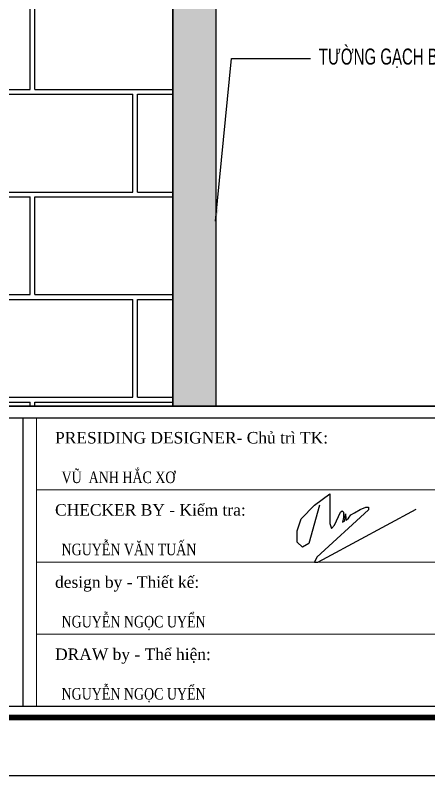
# Model space of a CAD drawing. Header units: inches. Extents: x 315041 to 662841, y -45540 to -35018.
# Drawn here: x 333384.1 to 333448.6, y -38167.8 to -38049.3 of the extents above; entities that cross this region are included whole.
import ezdxf

# ---------------------------------------------------------------- set-up
doc = ezdxf.new("R2010")
doc.units = ezdxf.units.IN
doc.header["$MEASUREMENT"] = 0
doc.layers.add('0_HATCH', color=252, linetype='Continuous', lineweight=9)
doc.layers.add('S-Hatch', color=8, linetype='Continuous', lineweight=9)
for name, color, linetype in [('1', 1, 'Continuous'), ('2', 2, 'Continuous'), ('3', 3, 'Continuous'), ('7', 7, 'Continuous'), ('BAO KHUNG', 31, 'Continuous')]:
    doc.layers.add(name, color=color, linetype=linetype)
doc.layers.add('Cover text', color=7, linetype='Continuous', true_color=0x52370f)
doc.styles.add('ST1H', font='vnshxh.shx', dxfattribs={"width": 0.7})
doc.styles.add('ST3', font='times.ttf', dxfattribs={"width": 0.8})
doc.dimstyles.new('3', dxfattribs={"dimtxt": 3.5, "dimasz": 1.8, "dimexe": 1, "dimexo": 0, "dimgap": 1, "dimtad": 1, "dimdec": 0, "dimlfac": 3, "dimzin": 0, "dimdsep": 46, "dimtxsty": 'ST1H', "dimblk": 'OBLIQUE', "dimcen": 1, "dimdle": 1, "dimclrd": 8, "dimclre": 8, "dimclrt": 3, "dimadec": 0, "dimazin": 0, "dimtfac": 1, "dimtdec": 0, "dimtix": 1, "dimtofl": 0, "dimtmove": 1, "dimatfit": 3, "dimfxl": 0.18, "dimtolj": 1, "dimtzin": 0, "dimlwd": -1, "dimlwe": -1, "dimarcsym": 1})

# ---------------------------------------------------------------- blocks, each defined once
blk = doc.blocks.new('A$C3be9bcc6')
at = {"layer": '1', "color": 5, "lineweight": 30}
blk.add_lwpolyline([(0.81, 8.89), (-0.84, 2.88), (-1.85, 2.33), (-2.68, 3.13), (-2.68, 4.9), (-2.07, 6.74), (0.04, 8.88), (2.4, 10.63), (2.4, 6), (2.65, 5.25), (3.15, 5.75), (4.09, 7.78), (4.36, 8), (4.55, 7.76), (4.55, 6.96), (4.38, 6.24), (4.73, 6.44), (4.87, 7.5), (4.91, 6.81), (4.96, 6.56), (5.3, 6.85), (5.71, 7.36), (6.26, 7.68), (7.16, 8.21), (8.05, 8.54), (8.45, 8.54), (8.45, 8.14), (0.41, 0.75), (0, 0), (0.54, 0), (2.01, 0.75), (15.87, 8.23)], dxfattribs=at)
blk = doc.blocks.new('A$C75D82031')
at = {"layer": '2', "color": 157, "linetype": 'Continuous'}
blk.add_lwpolyline([(0, 420), (594, 420), (594, 0), (0, 0)], close=True, dxfattribs=at)
at = {"layer": '7', "color": 147, "linetype": 'Continuous'}
blk.add_lwpolyline([(12.33, 57.61), (581.67, 57.61), (581.67, 409.19), (12.33, 409.19)], close=True, dxfattribs=at)
at = {"layer": 'BAO KHUNG', "color": 167, "linetype": 'Continuous', "const_width": 0.871}
blk.add_lwpolyline([(10.59, 9.07), (583.41, 9.07), (583.41, 410.93), (10.59, 410.93)], close=True, dxfattribs=at)
at = {"layer": 'BAO KHUNG', "color": 7}
for points in [[(144.95, 55.81), (285.8, 55.81), (285.8, 10.81), (144.95, 10.81)], [(211.89, 55.81), (474.14, 55.81), (474.14, 10.81), (211.89, 10.81)]]:
    blk.add_lwpolyline(points, close=True, dxfattribs=at)
at = {"layer": 'S-Hatch'}
for p, q in [((213.95, 10.81), (213.95, 55.81)), ((285.8, 44.56), (213.95, 44.56)), ((285.8, 33.31), (213.95, 33.31)), ((285.8, 22.06), (213.95, 22.06))]:
    blk.add_line(p, q, dxfattribs=at)
blk.add_blockref('A$C3be9bcc6', (257.32, 33.31))
at = {"layer": 'BAO KHUNG', "color": 7, "linetype": 'Continuous', "style": 'ST3'}
for s, p in [('PRESIDING DESIGNER- Chủ trì TK:', (216.86, 51.8)), ('CHECKER BY - Kiểm tra:', (216.86, 40.55)), ('design by - Thiết kế:', (216.86, 29.3)), ('DRAW by - Thể hiện:', (216.86, 18.05))]:
    blk.add_text(s, height=1.8, dxfattribs=at).set_placement(p)
at = {"layer": 'Cover text', "linetype": 'Continuous', "style": 'ST3', "width": 0.8}
for s, p in [('VŨ  ANH HẮC XƠ', (217.88, 45.63)), ('NGUYỄN VĂN TUẤN', (217.88, 34.38)), ('NGUYỄN NGỌC UYỂN', (217.88, 23.13)), ('NGUYỄN NGỌC UYỂN', (217.88, 11.88))]:
    blk.add_text(s, height=1.8, dxfattribs=at).set_placement(p)
blk = doc.blocks.new('_Oblique')
at = {"color": 0, "linetype": 'ByBlock', "lineweight": -2}
blk.add_line((-0.5, -0.5), (0.5, 0.5), dxfattribs=at)

msp = doc.modelspace()

# ---------------------------------------------------------------- hatches: boundary and pattern name
h = msp.add_hatch()
h.set_pattern_fill('AR-SAND', color=8, style=0)
h.set_pattern_definition([(37.5, (7131.1523, 466.4137), (-0.062993358, 1.926823769), [0, -1.52, 0, -1.7, 0, -1.625]), (7.5, (7131.1523, 466.4137), (1.769776705, 2.822146065), [0, -0.82, 0, -1.37, 0, -0.525]), (327.5, (7129.9223, 466.4137), (3.114141862, 0.0056590535), [0, -0.5, 0, -1.8, 0, -2.35]), (317.5, (7129.9223, 466.4137), (3.006126605, 0.877675565), [0, -0.25, 0, -1.18, 0, -1.35])])
h.paths.add_polyline_path([(333415.3701, -37975.1991), (333408.7034, -37975.1991), (333408.7034, -38025.2855), (333408.7034, -38110.2113), (333415.3701, -38110.2113)])
h.paths.add_polyline_path([(333348.7034, -38025.2855), (333348.7034, -37975.1929), (333342.0367, -37975.1929), (333342.0367, -38110.2113), (333348.7034, -38110.2113)])
h = msp.add_hatch()
h.set_pattern_fill('AR-B816C', color=8, scale=2, style=0)
h.set_pattern_definition([(0, (7131.152, 466.414), (16, 16), [31.25, -0.75]), (0, (7115.152, 467.164), (16, 16), [31.25, -0.75]), (90, (7131.152, 466.414), (-16, 16), [-16.75, 15.25]), (90, (7130.402, 466.414), (-16, 16), [-16.75, 15.25])])
h.paths.add_polyline_path([(333348.7034, -38110.2113), (333408.7034, -38110.2113), (333408.7034, -38025.2855), (333348.7034, -38025.2855)])

# ---------------------------------------------------------------- linework, layer by layer
at = {"color": 8}
for points in [[(333185.7734, -37758.6315), (333755.1113, -37758.6315), (333755.1113, -38110.2113), (333185.7734, -38110.2113)], [(333408.7034, -37975.1991), (333415.3701, -37975.1991), (333415.3701, -38110.2175), (333408.7034, -38110.2175)], [(333348.7034, -38025.2855), (333408.7034, -38025.2855), (333408.7034, -38110.2113), (333348.7034, -38110.2113)]]:
    msp.add_lwpolyline(points, close=True, dxfattribs=at)
at = {"layer": '0_HATCH'}
msp.add_lwpolyline([(333415.3701, -38110.2113), (333342.0367, -38110.2113), (333342.0367, -37975.1929), (333415.3701, -37975.1929)], close=True, dxfattribs=at)

# ---------------------------------------------------------------- block references
at = {"color": 1}
msp.add_blockref('A$C75D82031', (333173.4423, -38167.8214), dxfattribs=at)

# ---------------------------------------------------------------- leaders
at = {"color": 9}
msp.add_leader([(333415.3592, -38081.3548), (333417.8315, -38055.9849), (333431.458, -38055.9849)], dimstyle='3', override={"dimgap": 1, "dimtad": 0}, dxfattribs=at)

# ---------------------------------------------------------------- next in the draw order: texts
at = {"layer": '3', "insert": (333431.458, -38055.9849), "char_height": 2.5, "attachment_point": 4, "style": 'ST1H', "bg_fill": 2}
msp.add_mtext('\\A1;t\xadêng g¹ch bëi bªn kh¸c', dxfattribs=at)

doc.saveas('drawing.dxf')
